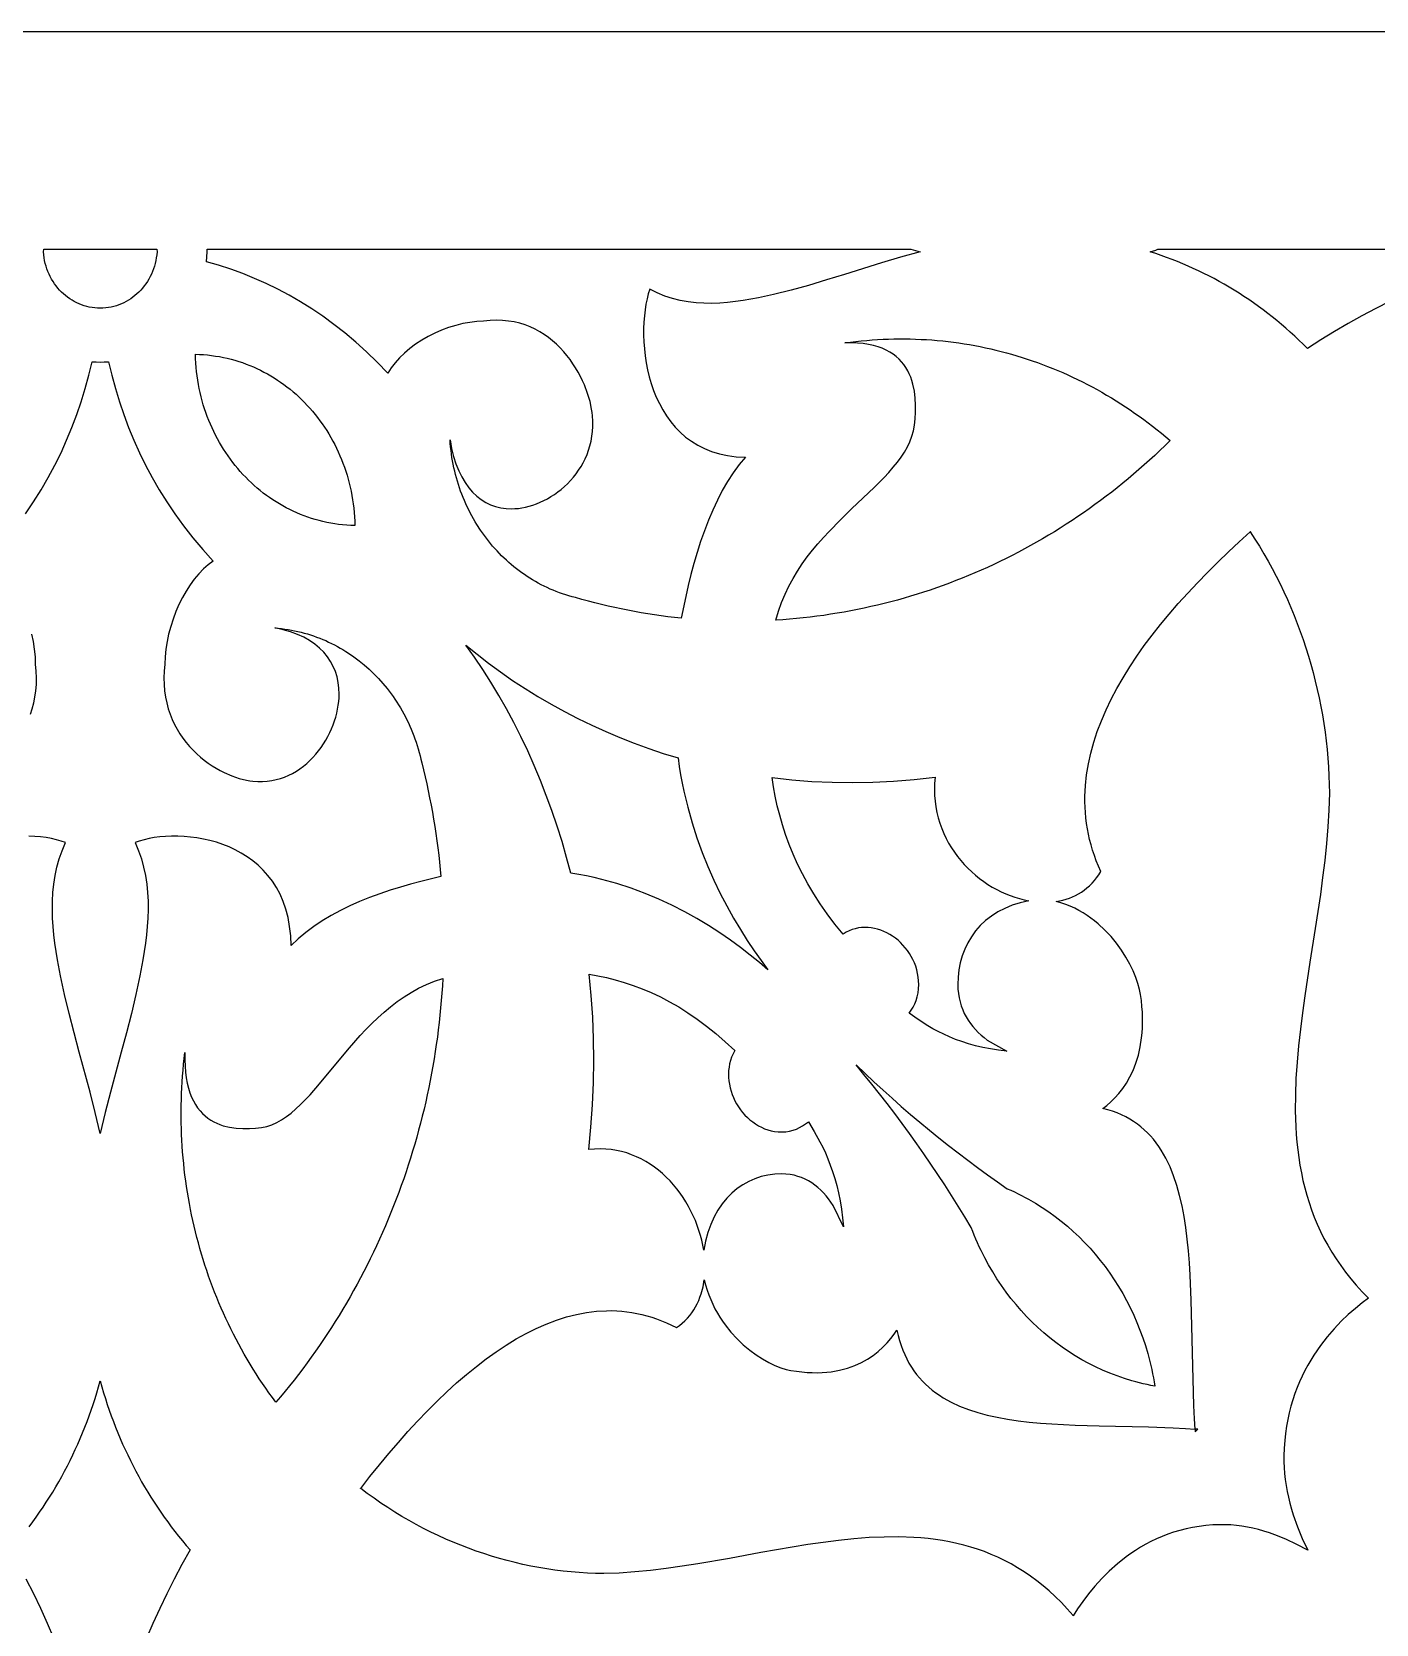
# Model space of a CAD drawing. Extents: x 2655 to 3655, y -2457 to -457.
# Drawn here: x 3139 to 3448, y -822.7 to -456.5 of the extents above; entities that cross this region are included whole.
import ezdxf

# ---------------------------------------------------------------- set-up
doc = ezdxf.new("R2010")
doc.units = 0
doc.layers.add('LAYER_1', color=18, linetype='CONTINUOUS')

msp = doc.modelspace()

# ---------------------------------------------------------------- linework, layer by layer
at = {"layer": 'LAYER_1'}
for points in [[(2654.71, -2456.51), (3654.71, -2456.51), (3654.71, -456.51), (2654.71, -456.51)], [(3167.76, -507.09), (3167.7, -507.78), (3167.6, -508.45), (3167.48, -509.11), (3167.33, -509.76), (3167.15, -510.4), (3166.95, -511.02), (3166.72, -511.63), (3166.46, -512.22), (3166.18, -512.8), (3165.88, -513.36), (3165.55, -513.9), (3165.21, -514.43), (3164.84, -514.94), (3164.44, -515.42), (3164.03, -515.89), (3163.6, -516.34), (3163.15, -516.76), (3162.69, -517.17), (3162.2, -517.55), (3161.71, -517.9), (3161.19, -518.24), (3160.66, -518.54), (3160.12, -518.82), (3159.56, -519.08), (3158.99, -519.3), (3158.41, -519.5), (3157.81, -519.67), (3157.21, -519.81), (3156.6, -519.92), (3155.97, -520), (3155.34, -520.04), (3154.71, -520.06), (3154.07, -520.04), (3153.44, -520), (3152.82, -519.92), (3152.2, -519.81), (3151.6, -519.67), (3151.01, -519.5), (3150.42, -519.3), (3149.85, -519.08), (3149.3, -518.82), (3148.75, -518.54), (3148.22, -518.24), (3147.71, -517.9), (3147.21, -517.55), (3146.72, -517.17), (3146.26, -516.76), (3145.81, -516.34), (3145.38, -515.89), (3144.97, -515.42), (3144.58, -514.94), (3144.21, -514.43), (3143.86, -513.9), (3143.53, -513.36), (3143.23, -512.8), (3142.95, -512.22), (3142.69, -511.63), (3142.46, -511.02), (3142.26, -510.4), (3142.08, -509.76), (3141.93, -509.11), (3141.81, -508.45), (3141.71, -507.78), (3141.65, -507.09), (3141.71, -506.51), (3167.71, -506.51)], [(3343.17, -507.09), (3338.69, -508.32), (3334.31, -509.62), (3325.8, -512.27), (3321.65, -513.57), (3317.55, -514.8), (3313.49, -515.93), (3309.47, -516.93), (3309.47, -516.93), (3306.05, -517.66), (3302.53, -518.29), (3300.74, -518.54), (3298.93, -518.74), (3297.12, -518.88), (3295.31, -518.94), (3293.49, -518.92), (3291.67, -518.81), (3289.86, -518.6), (3288.05, -518.28), (3286.26, -517.83), (3284.49, -517.26), (3282.74, -516.55), (3281.01, -515.7), (3280.68, -516.76), (3280.39, -517.92), (3280.14, -519.16), (3279.94, -520.47), (3279.78, -521.84), (3279.67, -523.27), (3279.62, -524.76), (3279.62, -526.28), (3279.67, -527.83), (3279.79, -529.41), (3279.97, -531.01), (3280.22, -532.61), (3280.54, -534.22), (3280.92, -535.82), (3281.38, -537.41), (3281.92, -538.97), (3282.53, -540.5), (3283.23, -541.99), (3284.01, -543.43), (3284.87, -544.82), (3285.83, -546.15), (3286.88, -547.41), (3288.02, -548.58), (3289.26, -549.68), (3290.6, -550.67), (3292.05, -551.56), (3293.6, -552.34), (3295.25, -553.01), (3297.02, -553.54), (3298.9, -553.94), (3300.9, -554.2), (3303.01, -554.31), (3303.01, -554.31), (3301.56, -556.03), (3300.19, -557.9), (3298.9, -559.88), (3297.69, -561.98), (3296.56, -564.18), (3295.49, -566.47), (3294.5, -568.83), (3293.57, -571.25), (3292.71, -573.72), (3291.91, -576.23), (3291.17, -578.76), (3290.49, -581.31), (3289.86, -583.85), (3289.28, -586.38), (3288.27, -591.34), (3286.73, -591.18), (3285.19, -591), (3283.65, -590.8), (3282.12, -590.58), (3280.59, -590.34), (3279.05, -590.09), (3277.53, -589.82), (3276, -589.53), (3274.48, -589.22), (3272.96, -588.9), (3271.45, -588.56), (3269.93, -588.2), (3268.42, -587.83), (3266.92, -587.43), (3265.42, -587.02), (3263.92, -586.6), (3263.17, -586.41), (3262.43, -586.2), (3261.7, -585.97), (3260.97, -585.74), (3260.25, -585.48), (3259.54, -585.21), (3258.83, -584.93), (3258.13, -584.63), (3257.44, -584.32), (3256.76, -583.99), (3256.08, -583.65), (3255.41, -583.3), (3254.75, -582.93), (3254.1, -582.55), (3253.46, -582.15), (3252.82, -581.75), (3252.2, -581.32), (3251.58, -580.89), (3250.97, -580.44), (3250.37, -579.99), (3249.78, -579.51), (3249.2, -579.03), (3248.62, -578.54), (3248.06, -578.03), (3246.97, -576.98), (3245.91, -575.89), (3244.9, -574.76), (3243.93, -573.58), (3243, -572.36), (3242.12, -571.11), (3241.28, -569.82), (3240.88, -569.16), (3240.49, -568.49), (3240.11, -567.81), (3239.75, -567.13), (3239.4, -566.43), (3239.06, -565.73), (3238.73, -565.02), (3238.42, -564.3), (3238.11, -563.58), (3237.83, -562.85), (3237.55, -562.11), (3237.29, -561.36), (3237.04, -560.61), (3236.81, -559.85), (3236.59, -559.09), (3236.38, -558.31), (3236.19, -557.54), (3236.01, -556.75), (3235.85, -555.96), (3235.7, -555.17), (3235.56, -554.37), (3235.44, -553.56), (3235.34, -552.75), (3235.25, -551.94), (3235.17, -551.12), (3235.11, -550.3), (3235.48, -552.29), (3235.94, -554.14), (3236.48, -555.86), (3237.1, -557.43), (3237.8, -558.86), (3238.57, -560.16), (3239.4, -561.33), (3240.3, -562.37), (3241.26, -563.28), (3242.27, -564.06), (3243.34, -564.71), (3244.44, -565.24), (3245.59, -565.65), (3246.77, -565.94), (3247.99, -566.12), (3249.23, -566.17), (3250.02, -566.15), (3250.83, -566.08), (3251.65, -565.96), (3252.48, -565.79), (3253.31, -565.58), (3254.15, -565.33), (3254.99, -565.03), (3255.82, -564.68), (3256.66, -564.29), (3257.48, -563.86), (3258.3, -563.39), (3259.1, -562.88), (3259.88, -562.32), (3260.64, -561.73), (3261.39, -561.09), (3262.11, -560.42), (3262.8, -559.7), (3263.46, -558.95), (3264.08, -558.17), (3264.67, -557.34), (3265.22, -556.48), (3265.73, -555.59), (3266.19, -554.66), (3266.61, -553.7), (3266.97, -552.7), (3267.28, -551.67), (3267.54, -550.61), (3267.73, -549.52), (3267.87, -548.39), (3267.94, -547.24), (3267.94, -546.05), (3267.86, -544.84), (3267.86, -544.84), (3267.79, -544.06), (3267.67, -543.24), (3267.29, -541.5), (3266.74, -539.64), (3266, -537.71), (3265.57, -536.73), (3265.09, -535.75), (3264.56, -534.77), (3263.99, -533.8), (3263.37, -532.83), (3262.71, -531.89), (3262, -530.96), (3261.24, -530.06), (3260.44, -529.19), (3259.59, -528.36), (3258.7, -527.56), (3257.76, -526.81), (3256.77, -526.11), (3255.74, -525.46), (3254.66, -524.88), (3253.53, -524.36), (3252.36, -523.9), (3251.14, -523.52), (3249.87, -523.22), (3248.56, -523.01), (3247.2, -522.88), (3245.79, -522.84), (3244.33, -522.91), (3242.83, -523.07), (3242.83, -523.07), (3241.26, -523.14), (3239.66, -523.32), (3238.04, -523.61), (3236.41, -524.01), (3234.79, -524.52), (3233.19, -525.11), (3231.62, -525.8), (3230.09, -526.57), (3228.62, -527.42), (3227.21, -528.34), (3225.88, -529.32), (3224.64, -530.36), (3223.5, -531.46), (3222.48, -532.6), (3221.58, -533.78), (3220.83, -535), (3220.83, -535), (3218.37, -532.48), (3215.91, -530.1), (3213.43, -527.86), (3210.93, -525.75), (3208.42, -523.77), (3205.88, -521.92), (3203.33, -520.18), (3200.75, -518.57), (3198.14, -517.06), (3195.51, -515.67), (3192.86, -514.38), (3190.17, -513.19), (3187.46, -512.1), (3184.71, -511.1), (3181.93, -510.19), (3179.11, -509.36), (3179.22, -508.23), (3179.29, -507.09), (3179.26, -506.51), (3341.04, -506.51)], [(3339.65, -527.11), (3340.9, -527.13), (3342.14, -527.17), (3343.39, -527.22), (3344.63, -527.29), (3345.88, -527.37), (3347.12, -527.47), (3348.36, -527.59), (3349.59, -527.73), (3350.83, -527.88), (3352.06, -528.05), (3353.29, -528.24), (3354.51, -528.44), (3355.73, -528.66), (3356.95, -528.9), (3358.17, -529.15), (3359.39, -529.42), (3360.6, -529.7), (3361.8, -530), (3363.01, -530.32), (3364.2, -530.66), (3365.4, -531.01), (3366.59, -531.37), (3367.78, -531.75), (3368.96, -532.15), (3370.13, -532.57), (3371.31, -533), (3372.47, -533.45), (3373.64, -533.91), (3374.79, -534.39), (3375.95, -534.88), (3377.09, -535.39), (3378.23, -535.92), (3379.37, -536.46), (3380.5, -537.01), (3381.62, -537.59), (3382.74, -538.17), (3383.85, -538.78), (3384.95, -539.4), (3386.05, -540.03), (3387.14, -540.68), (3388.22, -541.35), (3389.3, -542.03), (3390.37, -542.72), (3391.43, -543.43), (3392.48, -544.16), (3393.53, -544.9), (3394.57, -545.66), (3395.6, -546.43), (3396.62, -547.22), (3397.63, -548.02), (3398.64, -548.83), (3399.64, -549.67), (3400.63, -550.51), (3399.46, -551.66), (3398.28, -552.79), (3397.09, -553.91), (3395.89, -555.02), (3394.68, -556.11), (3393.46, -557.18), (3392.23, -558.24), (3390.99, -559.29), (3389.74, -560.31), (3388.48, -561.33), (3387.21, -562.33), (3385.93, -563.31), (3384.65, -564.28), (3383.35, -565.23), (3382.05, -566.17), (3380.74, -567.09), (3379.42, -567.99), (3378.09, -568.88), (3376.75, -569.75), (3375.4, -570.61), (3374.05, -571.45), (3372.69, -572.28), (3371.32, -573.09), (3369.94, -573.88), (3368.56, -574.66), (3367.16, -575.42), (3365.76, -576.17), (3364.36, -576.9), (3362.94, -577.61), (3361.52, -578.31), (3360.09, -578.99), (3358.66, -579.65), (3357.22, -580.3), (3355.77, -580.93), (3354.32, -581.54), (3352.86, -582.13), (3351.39, -582.71), (3349.92, -583.28), (3348.44, -583.82), (3346.96, -584.35), (3345.47, -584.86), (3343.98, -585.36), (3342.48, -585.84), (3340.98, -586.3), (3339.47, -586.74), (3337.95, -587.16), (3336.43, -587.57), (3334.91, -587.96), (3333.38, -588.34), (3331.85, -588.69), (3330.31, -589.03), (3328.77, -589.35), (3327.23, -589.65), (3325.68, -589.94), (3324.13, -590.21), (3322.57, -590.45), (3321.01, -590.69), (3319.45, -590.9), (3317.88, -591.09), (3316.31, -591.27), (3314.74, -591.43), (3313.16, -591.57), (3311.59, -591.69), (3310, -591.8), (3310.61, -589.73), (3311.32, -587.75), (3312.12, -585.84), (3313, -584), (3313.96, -582.22), (3314.99, -580.51), (3316.09, -578.86), (3317.23, -577.27), (3318.43, -575.73), (3319.67, -574.24), (3320.94, -572.8), (3322.23, -571.4), (3324.86, -568.71), (3327.51, -566.15), (3332.59, -561.31), (3334.91, -558.97), (3335.99, -557.81), (3337, -556.65), (3337.94, -555.49), (3338.8, -554.32), (3339.57, -553.14), (3340.25, -551.95), (3340.83, -550.75), (3341.3, -549.52), (3341.65, -548.27), (3341.88, -546.99), (3341.88, -546.99), (3342.03, -545.52), (3342.12, -543.96), (3342.13, -542.36), (3342.05, -540.73), (3341.84, -539.1), (3341.5, -537.49), (3341.27, -536.7), (3341, -535.92), (3340.68, -535.17), (3340.31, -534.43), (3339.9, -533.72), (3339.43, -533.04), (3338.91, -532.39), (3338.33, -531.77), (3337.69, -531.18), (3336.98, -530.64), (3336.21, -530.14), (3335.38, -529.68), (3334.47, -529.28), (3333.49, -528.92), (3332.43, -528.62), (3331.3, -528.38), (3330.09, -528.2), (3328.79, -528.08), (3327.4, -528.03), (3325.87, -528.05), (3327.13, -527.88), (3328.38, -527.73), (3329.63, -527.59), (3330.89, -527.47), (3332.14, -527.37), (3333.39, -527.28), (3334.65, -527.21), (3335.9, -527.16), (3337.15, -527.13), (3338.4, -527.11)], [(3177.54, -530.68), (3178.47, -530.73), (3179.4, -530.81), (3180.31, -530.92), (3181.23, -531.05), (3182.13, -531.2), (3183.03, -531.37), (3183.92, -531.57), (3184.8, -531.79), (3185.68, -532.03), (3186.54, -532.3), (3187.4, -532.58), (3188.25, -532.89), (3189.09, -533.22), (3189.92, -533.57), (3190.74, -533.94), (3191.55, -534.33), (3192.35, -534.74), (3193.14, -535.16), (3193.91, -535.61), (3194.68, -536.08), (3195.44, -536.57), (3196.18, -537.07), (3196.91, -537.6), (3197.63, -538.14), (3198.34, -538.7), (3199.03, -539.27), (3199.71, -539.86), (3200.38, -540.47), (3201.04, -541.1), (3201.68, -541.74), (3202.3, -542.4), (3202.91, -543.07), (3203.51, -543.76), (3204.09, -544.47), (3204.66, -545.18), (3205.21, -545.92), (3205.75, -546.66), (3206.26, -547.42), (3206.77, -548.2), (3207.25, -548.98), (3207.72, -549.78), (3208.18, -550.6), (3208.61, -551.42), (3209.03, -552.26), (3209.43, -553.11), (3209.81, -553.97), (3210.17, -554.84), (3210.51, -555.72), (3210.84, -556.61), (3211.14, -557.52), (3211.43, -558.43), (3211.69, -559.35), (3211.94, -560.28), (3212.17, -561.22), (3212.37, -562.17), (3212.55, -563.13), (3212.71, -564.1), (3212.86, -565.07), (3212.97, -566.05), (3213.07, -567.04), (3213.15, -568.04), (3213.2, -569.04), (3213.23, -570.05), (3212.29, -570.02), (3211.36, -569.96), (3210.43, -569.88), (3209.51, -569.78), (3208.6, -569.65), (3207.69, -569.5), (3206.79, -569.32), (3205.9, -569.13), (3205.02, -568.91), (3204.15, -568.67), (3203.28, -568.4), (3202.42, -568.12), (3201.58, -567.81), (3200.74, -567.48), (3199.91, -567.13), (3199.09, -566.76), (3198.28, -566.37), (3197.48, -565.96), (3196.69, -565.53), (3195.91, -565.08), (3195.14, -564.62), (3194.39, -564.13), (3193.64, -563.62), (3192.91, -563.1), (3192.19, -562.56), (3191.49, -562), (3190.79, -561.43), (3190.11, -560.83), (3189.44, -560.22), (3188.79, -559.6), (3188.15, -558.95), (3187.52, -558.3), (3186.91, -557.62), (3186.32, -556.93), (3185.73, -556.23), (3185.17, -555.51), (3184.62, -554.78), (3184.08, -554.03), (3183.56, -553.27), (3183.06, -552.5), (3182.57, -551.71), (3182.1, -550.91), (3181.65, -550.1), (3181.21, -549.27), (3180.8, -548.44), (3180.4, -547.59), (3180.02, -546.73), (3179.66, -545.86), (3179.31, -544.98), (3178.99, -544.08), (3178.68, -543.18), (3178.4, -542.27), (3178.13, -541.35), (3177.89, -540.41), (3177.66, -539.47), (3177.46, -538.52), (3177.27, -537.57), (3177.11, -536.6), (3176.97, -535.63), (3176.85, -534.64), (3176.75, -533.66), (3176.68, -532.66), (3176.63, -531.66), (3176.6, -530.65)], [(3419.09, -571.48), (3419.05, -571.52), (3420.1, -573.14), (3421.15, -574.81), (3422.16, -576.51), (3423.15, -578.22), (3424.1, -579.95), (3425.02, -581.7), (3425.91, -583.47), (3426.76, -585.25), (3427.59, -587.05), (3428.38, -588.86), (3429.14, -590.69), (3429.86, -592.53), (3430.55, -594.39), (3431.21, -596.26), (3431.84, -598.14), (3432.43, -600.04), (3432.99, -601.94), (3433.52, -603.86), (3434.01, -605.79), (3434.47, -607.73), (3434.89, -609.68), (3435.28, -611.63), (3435.64, -613.6), (3435.96, -615.58), (3436.24, -617.56), (3436.5, -619.55), (3436.71, -621.54), (3436.89, -623.54), (3437.04, -625.55), (3437.15, -627.56), (3437.22, -629.58), (3437.26, -631.6), (3437.14, -635.45), (3436.91, -639.31), (3436.58, -643.19), (3436.18, -647.08), (3435.7, -650.97), (3435.17, -654.88), (3434, -662.68), (3432.78, -670.47), (3431.6, -678.21), (3431.06, -682.06), (3430.58, -685.88), (3430.16, -689.69), (3429.82, -693.46), (3429.57, -697.21), (3429.43, -700.92), (3429.41, -704.6), (3429.53, -708.24), (3429.64, -710.04), (3429.79, -711.83), (3429.98, -713.61), (3430.21, -715.38), (3430.49, -717.14), (3430.81, -718.88), (3431.17, -720.62), (3431.59, -722.33), (3432.05, -724.04), (3432.57, -725.73), (3433.14, -727.4), (3433.77, -729.06), (3434.45, -730.71), (3435.19, -732.34), (3436, -733.95), (3436.86, -735.54), (3437.79, -737.12), (3438.78, -738.69), (3439.84, -740.23), (3440.97, -741.76), (3442.17, -743.26), (3443.44, -744.75), (3444.78, -746.22), (3446.26, -747.67), (3444.8, -748.79), (3443.22, -750.05), (3441.6, -751.46), (3439.97, -753.02), (3438.34, -754.73), (3436.73, -756.6), (3435.17, -758.61), (3433.69, -760.79), (3432.97, -761.93), (3432.29, -763.12), (3431.63, -764.34), (3431, -765.61), (3430.4, -766.91), (3429.85, -768.25), (3429.32, -769.64), (3428.84, -771.06), (3428.41, -772.53), (3428.02, -774.04), (3427.68, -775.58), (3427.39, -777.17), (3427.16, -778.8), (3426.98, -780.47), (3426.86, -782.19), (3426.81, -783.94), (3426.81, -783.94), (3426.81, -785.31), (3426.85, -786.67), (3426.95, -788.04), (3427.1, -789.4), (3427.29, -790.76), (3427.54, -792.13), (3427.82, -793.49), (3428.15, -794.85), (3428.53, -796.21), (3428.95, -797.56), (3429.9, -800.27), (3431.01, -802.98), (3432.26, -805.67), (3429.76, -804.33), (3427.25, -803.13), (3424.73, -802.1), (3423.46, -801.66), (3422.2, -801.25), (3420.94, -800.9), (3419.67, -800.59), (3418.4, -800.33), (3417.14, -800.12), (3415.87, -799.96), (3414.6, -799.85), (3413.33, -799.8), (3412.06, -799.81), (3412.06, -799.81), (3410.43, -799.86), (3408.84, -799.99), (3407.28, -800.18), (3405.77, -800.43), (3404.29, -800.74), (3402.85, -801.11), (3401.45, -801.53), (3400.09, -801.99), (3398.77, -802.51), (3397.48, -803.07), (3396.23, -803.67), (3395.02, -804.31), (3393.84, -804.99), (3392.7, -805.7), (3391.6, -806.44), (3390.54, -807.2), (3388.52, -808.8), (3386.64, -810.48), (3384.91, -812.2), (3383.32, -813.96), (3381.87, -815.72), (3380.56, -817.46), (3379.38, -819.16), (3378.37, -820.76), (3378.35, -820.67), (3377, -819.14), (3375.63, -817.69), (3374.25, -816.33), (3372.85, -815.04), (3371.43, -813.82), (3369.99, -812.68), (3368.54, -811.62), (3367.07, -810.62), (3365.59, -809.69), (3364.09, -808.83), (3362.57, -808.03), (3361.05, -807.29), (3359.5, -806.62), (3357.94, -806), (3356.37, -805.45), (3354.79, -804.95), (3353.19, -804.5), (3351.58, -804.1), (3349.96, -803.76), (3348.33, -803.46), (3346.69, -803.22), (3345.03, -803.01), (3343.36, -802.85), (3341.69, -802.73), (3338.31, -802.61), (3334.89, -802.63), (3331.44, -802.78), (3327.95, -803.04), (3324.44, -803.41), (3320.91, -803.86), (3317.35, -804.38), (3313.77, -804.95), (3306.58, -806.22), (3299.34, -807.54), (3292.08, -808.8), (3288.46, -809.37), (3284.83, -809.88), (3281.22, -810.32), (3277.61, -810.67), (3274.02, -810.91), (3270.45, -811.04), (3268.57, -811), (3266.69, -810.92), (3264.82, -810.81), (3262.96, -810.65), (3261.09, -810.46), (3259.24, -810.22), (3257.39, -809.95), (3255.55, -809.65), (3253.71, -809.3), (3251.88, -808.92), (3250.06, -808.5), (3248.25, -808.05), (3246.45, -807.55), (3244.66, -807.02), (3242.87, -806.46), (3241.1, -805.86), (3239.34, -805.22), (3237.59, -804.54), (3235.85, -803.83), (3234.13, -803.09), (3232.41, -802.31), (3230.71, -801.49), (3229.03, -800.64), (3227.36, -799.75), (3225.7, -798.83), (3224.06, -797.88), (3222.43, -796.89), (3220.82, -795.87), (3219.23, -794.81), (3217.66, -793.72), (3216.1, -792.59), (3214.59, -791.46), (3216.71, -788.75), (3218.87, -786.06), (3221.05, -783.43), (3223.24, -780.88), (3225.44, -778.39), (3227.66, -775.98), (3229.89, -773.66), (3232.13, -771.42), (3234.37, -769.27), (3236.63, -767.21), (3238.9, -765.25), (3241.17, -763.4), (3243.45, -761.65), (3245.74, -760.01), (3248.03, -758.49), (3250.33, -757.09), (3252.63, -755.81), (3254.93, -754.66), (3257.24, -753.65), (3259.55, -752.77), (3261.86, -752.03), (3264.17, -751.44), (3266.49, -751), (3268.8, -750.71), (3271.11, -750.59), (3272.26, -750.58), (3273.42, -750.62), (3274.57, -750.7), (3275.72, -750.82), (3276.87, -750.99), (3278.02, -751.2), (3279.17, -751.45), (3280.32, -751.75), (3281.47, -752.09), (3282.61, -752.48), (3283.76, -752.91), (3284.9, -753.39), (3286.04, -753.92), (3287.18, -754.49), (3287.18, -754.49), (3287.87, -754), (3288.51, -753.48), (3289.12, -752.92), (3289.68, -752.34), (3290.21, -751.72), (3290.7, -751.08), (3291.15, -750.41), (3291.56, -749.72), (3291.93, -749), (3292.27, -748.27), (3292.57, -747.51), (3292.84, -746.73), (3293.27, -745.12), (3293.55, -743.46), (3293.86, -744.66), (3294.21, -745.83), (3294.6, -746.96), (3295.04, -748.05), (3295.51, -749.11), (3296.02, -750.13), (3296.56, -751.12), (3297.14, -752.07), (3297.74, -752.99), (3298.37, -753.87), (3299.69, -755.53), (3301.08, -757.04), (3302.53, -758.41), (3304, -759.64), (3305.49, -760.73), (3306.97, -761.68), (3308.41, -762.49), (3309.81, -763.16), (3311.13, -763.69), (3312.36, -764.08), (3313.47, -764.33), (3313.47, -764.33), (3314.76, -764.53), (3316.01, -764.68), (3317.22, -764.78), (3318.39, -764.83), (3319.53, -764.84), (3320.62, -764.8), (3321.69, -764.72), (3322.71, -764.61), (3324.65, -764.27), (3326.46, -763.79), (3328.13, -763.2), (3329.68, -762.5), (3331.09, -761.72), (3332.39, -760.86), (3333.56, -759.94), (3334.63, -758.99), (3335.58, -758), (3336.43, -757.01), (3337.17, -756.02), (3337.82, -755.05), (3338.1, -756.27), (3338.42, -757.44), (3338.78, -758.56), (3339.18, -759.64), (3339.62, -760.68), (3340.1, -761.68), (3340.61, -762.63), (3341.16, -763.54), (3341.74, -764.41), (3342.36, -765.25), (3343.02, -766.04), (3343.7, -766.8), (3344.42, -767.52), (3345.17, -768.2), (3345.96, -768.85), (3346.77, -769.47), (3347.61, -770.05), (3348.48, -770.61), (3350.31, -771.62), (3352.24, -772.52), (3354.27, -773.31), (3356.4, -774), (3358.61, -774.59), (3360.91, -775.1), (3363.29, -775.54), (3365.74, -775.9), (3368.25, -776.19), (3370.82, -776.43), (3373.45, -776.63), (3378.83, -776.9), (3384.36, -777.06), (3395.67, -777.31), (3401.34, -777.52), (3404.17, -777.67), (3406.37, -777.82), (3406.41, -778.47), (3406.69, -778.16), (3406.98, -777.86), (3406.37, -777.82), (3406.23, -775.45), (3406.09, -772.41), (3405.9, -766.3), (3405.66, -754.15), (3405.51, -748.2), (3405.26, -742.4), (3405.08, -739.58), (3404.86, -736.81), (3404.58, -734.11), (3404.25, -731.48), (3403.85, -728.92), (3403.37, -726.45), (3402.82, -724.06), (3402.18, -721.77), (3401.44, -719.59), (3400.61, -717.51), (3399.67, -715.55), (3399.15, -714.61), (3398.61, -713.7), (3398.04, -712.83), (3397.43, -711.99), (3396.79, -711.18), (3396.12, -710.41), (3395.42, -709.67), (3394.68, -708.97), (3393.91, -708.3), (3393.1, -707.67), (3392.25, -707.08), (3391.37, -706.53), (3390.44, -706.02), (3389.48, -705.54), (3388.47, -705.11), (3387.42, -704.72), (3386.33, -704.38), (3385.2, -704.08), (3386.1, -703.38), (3387.03, -702.58), (3387.95, -701.67), (3388.86, -700.64), (3389.75, -699.5), (3390.6, -698.23), (3391.4, -696.84), (3392.13, -695.32), (3392.78, -693.66), (3393.33, -691.86), (3393.77, -689.92), (3394.09, -687.82), (3394.2, -686.72), (3394.27, -685.58), (3394.3, -684.4), (3394.3, -683.18), (3394.25, -681.92), (3394.15, -680.62), (3394.02, -679.27), (3393.83, -677.89), (3393.83, -677.89), (3393.6, -676.69), (3393.24, -675.36), (3392.74, -673.94), (3392.12, -672.44), (3391.37, -670.89), (3390.49, -669.3), (3389.47, -667.7), (3388.33, -666.11), (3387.05, -664.56), (3385.65, -663.06), (3384.11, -661.64), (3383.29, -660.96), (3382.44, -660.31), (3381.55, -659.7), (3380.63, -659.11), (3379.68, -658.56), (3378.7, -658.05), (3377.68, -657.59), (3376.63, -657.16), (3375.55, -656.79), (3374.43, -656.46), (3375.98, -656.15), (3377.47, -655.69), (3378.19, -655.41), (3378.9, -655.08), (3379.58, -654.72), (3380.25, -654.31), (3380.89, -653.87), (3381.51, -653.38), (3382.11, -652.86), (3382.68, -652.29), (3383.23, -651.69), (3383.74, -651.03), (3384.23, -650.34), (3384.69, -649.61), (3384.69, -649.6), (3384.15, -648.38), (3383.66, -647.15), (3383.22, -645.92), (3382.81, -644.69), (3382.45, -643.46), (3382.13, -642.22), (3381.86, -640.99), (3381.62, -639.75), (3381.43, -638.52), (3381.28, -637.28), (3381.16, -636.04), (3381.09, -634.8), (3381.05, -633.56), (3381.05, -632.31), (3381.17, -629.83), (3381.44, -627.34), (3381.85, -624.86), (3382.4, -622.37), (3383.09, -619.88), (3383.9, -617.4), (3384.85, -614.91), (3385.91, -612.43), (3387.1, -609.96), (3388.4, -607.49), (3389.82, -605.02), (3391.34, -602.56), (3392.96, -600.11), (3394.69, -597.66), (3396.51, -595.23), (3398.42, -592.8), (3400.42, -590.38), (3402.5, -587.97), (3404.67, -585.58), (3406.9, -583.19), (3409.21, -580.82), (3411.59, -578.46), (3414.03, -576.12), (3416.53, -573.79), (3419.05, -571.52), (3419.03, -571.48)], [(3241.33, -599.64), (3243.98, -601.71), (3246.71, -603.71), (3249.51, -605.66), (3252.39, -607.54), (3255.33, -609.36), (3258.34, -611.11), (3261.4, -612.79), (3264.52, -614.4), (3267.69, -615.94), (3270.9, -617.4), (3274.16, -618.78), (3277.46, -620.08), (3280.78, -621.3), (3284.14, -622.43), (3287.53, -623.48), (3287.52, -623.47), (3287.8, -625.43), (3288.12, -627.36), (3288.47, -629.26), (3288.86, -631.14), (3289.74, -634.82), (3290.75, -638.4), (3291.87, -641.87), (3293.09, -645.23), (3294.4, -648.48), (3295.79, -651.61), (3297.24, -654.62), (3298.74, -657.52), (3300.29, -660.29), (3301.86, -662.93), (3303.45, -665.45), (3305.04, -667.83), (3306.62, -670.08), (3308.18, -672.19), (3306.22, -670.51), (3304.12, -668.81), (3301.91, -667.1), (3299.57, -665.39), (3297.11, -663.7), (3294.54, -662.04), (3291.85, -660.42), (3289.05, -658.86), (3286.13, -657.37), (3283.11, -655.96), (3279.99, -654.65), (3276.76, -653.44), (3273.44, -652.36), (3270.02, -651.41), (3268.27, -650.99), (3266.5, -650.61), (3264.71, -650.27), (3262.89, -649.97), (3262.89, -649.97), (3261.92, -646.34), (3260.87, -642.72), (3259.73, -639.14), (3258.52, -635.6), (3257.24, -632.1), (3255.88, -628.64), (3254.46, -625.23), (3252.96, -621.87), (3251.4, -618.58), (3249.77, -615.34), (3248.08, -612.18), (3246.33, -609.09), (3244.52, -606.07), (3242.66, -603.13), (3240.74, -600.28), (3238.76, -597.52)], [(3346.51, -629.32), (3346.47, -630.72), (3346.51, -632.09), (3346.61, -633.43), (3346.79, -634.74), (3347.03, -636.03), (3347.34, -637.28), (3347.7, -638.51), (3348.13, -639.7), (3348.61, -640.86), (3349.14, -641.98), (3349.73, -643.08), (3350.36, -644.13), (3351.04, -645.15), (3351.76, -646.13), (3352.52, -647.08), (3353.32, -647.99), (3354.15, -648.85), (3355.02, -649.68), (3355.92, -650.46), (3356.85, -651.2), (3357.8, -651.9), (3358.77, -652.56), (3359.76, -653.17), (3360.78, -653.73), (3361.8, -654.25), (3362.84, -654.72), (3363.89, -655.14), (3364.94, -655.51), (3366, -655.83), (3367.07, -656.1), (3368.13, -656.31), (3366.17, -656.77), (3364.33, -657.36), (3362.61, -658.07), (3361.02, -658.9), (3359.56, -659.84), (3358.22, -660.89), (3357.01, -662.03), (3355.92, -663.26), (3354.96, -664.58), (3354.13, -665.97), (3353.43, -667.44), (3352.85, -668.97), (3352.4, -670.56), (3352.08, -672.2), (3351.89, -673.89), (3351.82, -675.61), (3351.82, -675.61), (3351.86, -676.66), (3351.96, -677.67), (3352.12, -678.64), (3352.34, -679.59), (3352.62, -680.5), (3352.95, -681.38), (3353.33, -682.22), (3353.76, -683.04), (3354.23, -683.81), (3354.75, -684.56), (3355.31, -685.27), (3355.9, -685.95), (3356.52, -686.6), (3357.18, -687.21), (3357.86, -687.79), (3358.57, -688.34), (3363.13, -690.87), (3363.13, -690.87), (3361.19, -690.65), (3359.34, -690.37), (3357.58, -690.04), (3355.9, -689.65), (3354.3, -689.21), (3352.78, -688.72), (3351.32, -688.2), (3349.94, -687.63), (3348.61, -687.03), (3347.34, -686.4), (3346.13, -685.75), (3344.96, -685.07), (3342.75, -683.65), (3340.68, -682.19), (3341.14, -681.51), (3341.56, -680.79), (3341.92, -680.04), (3342.24, -679.24), (3342.5, -678.41), (3342.69, -677.52), (3342.81, -676.59), (3342.85, -675.61), (3342.85, -675.61), (3342.82, -674.73), (3342.73, -673.86), (3342.59, -673.02), (3342.4, -672.19), (3342.15, -671.39), (3341.86, -670.61), (3341.52, -669.85), (3341.14, -669.12), (3340.72, -668.42), (3340.26, -667.76), (3339.76, -667.12), (3339.23, -666.51), (3338.68, -665.95), (3338.09, -665.41), (3337.48, -664.92), (3336.84, -664.47), (3336.18, -664.05), (3335.51, -663.68), (3334.81, -663.36), (3334.11, -663.08), (3333.39, -662.85), (3332.67, -662.67), (3331.94, -662.55), (3331.2, -662.47), (3330.46, -662.45), (3329.73, -662.49), (3328.99, -662.58), (3328.27, -662.74), (3327.55, -662.95), (3326.84, -663.23), (3326.15, -663.58), (3325.47, -663.99), (3323.59, -661.67), (3321.84, -659.35), (3320.22, -657.03), (3318.73, -654.73), (3317.37, -652.44), (3316.13, -650.15), (3315, -647.87), (3313.98, -645.61), (3313.06, -643.35), (3312.25, -641.11), (3311.52, -638.88), (3310.89, -636.67), (3310.34, -634.47), (3309.86, -632.28), (3309.46, -630.12), (3309.13, -627.99), (3313.7, -628.52), (3318.3, -628.87), (3322.93, -629.08), (3327.6, -629.14), (3332.3, -629.05), (3337.04, -628.82), (3341.81, -628.43), (3346.62, -627.9)], [(3269.06, -673.57), (3271.08, -674), (3273.11, -674.51), (3275.16, -675.11), (3277.22, -675.79), (3279.29, -676.57), (3281.37, -677.45), (3283.47, -678.43), (3285.57, -679.53), (3287.69, -680.74), (3289.81, -682.08), (3291.95, -683.55), (3294.09, -685.14), (3296.24, -686.88), (3298.39, -688.77), (3300.55, -690.79), (3300.17, -691.52), (3299.85, -692.27), (3299.59, -693.03), (3299.39, -693.8), (3299.25, -694.58), (3299.16, -695.37), (3299.13, -696.16), (3299.14, -696.96), (3299.21, -697.75), (3299.33, -698.53), (3299.5, -699.31), (3299.71, -700.09), (3299.97, -700.84), (3300.27, -701.59), (3300.61, -702.32), (3301, -703.02), (3301.42, -703.71), (3301.88, -704.37), (3302.37, -705), (3302.9, -705.6), (3303.46, -706.17), (3304.05, -706.7), (3304.68, -707.19), (3305.33, -707.65), (3306, -708.06), (3306.71, -708.42), (3307.43, -708.74), (3308.18, -709), (3308.95, -709.21), (3309.73, -709.36), (3310.54, -709.46), (3311.36, -709.49), (3311.36, -709.49), (3312.27, -709.44), (3313.14, -709.31), (3313.96, -709.11), (3314.73, -708.83), (3315.47, -708.49), (3316.17, -708.1), (3316.84, -707.65), (3317.48, -707.16), (3318.83, -709.38), (3320.15, -711.76), (3320.78, -713.01), (3321.39, -714.32), (3321.98, -715.69), (3322.53, -717.11), (3323.06, -718.6), (3323.55, -720.17), (3324, -721.81), (3324.41, -723.52), (3324.77, -725.33), (3325.08, -727.23), (3325.34, -729.22), (3325.54, -731.31), (3325.54, -731.31), (3323.19, -726.4), (3322.68, -725.64), (3322.14, -724.9), (3321.57, -724.2), (3320.97, -723.52), (3320.34, -722.89), (3319.68, -722.29), (3318.98, -721.73), (3318.26, -721.22), (3317.5, -720.76), (3316.72, -720.35), (3315.9, -719.99), (3315.05, -719.7), (3314.18, -719.46), (3313.27, -719.28), (3312.33, -719.18), (3311.36, -719.14), (3311.36, -719.14), (3309.75, -719.21), (3308.19, -719.42), (3306.66, -719.76), (3305.18, -720.25), (3303.76, -720.87), (3302.4, -721.63), (3301.1, -722.52), (3299.88, -723.55), (3298.73, -724.72), (3297.67, -726.02), (3296.7, -727.46), (3295.82, -729.04), (3295.05, -730.75), (3294.39, -732.59), (3293.84, -734.57), (3293.42, -736.68), (3293.22, -735.54), (3292.97, -734.4), (3292.67, -733.26), (3292.32, -732.12), (3291.93, -730.99), (3291.5, -729.87), (3291.02, -728.77), (3290.49, -727.68), (3289.93, -726.61), (3289.32, -725.57), (3288.67, -724.54), (3287.98, -723.55), (3287.25, -722.58), (3286.48, -721.65), (3285.68, -720.75), (3284.83, -719.89), (3283.96, -719.07), (3283.04, -718.29), (3282.09, -717.56), (3281.11, -716.88), (3280.1, -716.26), (3279.05, -715.68), (3277.97, -715.17), (3276.86, -714.71), (3275.73, -714.31), (3274.56, -713.99), (3273.37, -713.73), (3272.14, -713.54), (3270.9, -713.42), (3269.62, -713.38), (3268.33, -713.43), (3267.01, -713.55), (3267.5, -708.37), (3267.86, -703.24), (3268.07, -698.14), (3268.16, -693.08), (3268.1, -688.06), (3267.91, -683.08), (3267.58, -678.13), (3267.09, -673.22)], [(3233.35, -675.86), (3233.23, -677.55), (3233.1, -679.25), (3232.95, -680.94), (3232.79, -682.63), (3232.61, -684.31), (3232.41, -685.99), (3232.2, -687.67), (3231.96, -689.35), (3231.72, -691.02), (3231.45, -692.68), (3231.17, -694.34), (3230.87, -696), (3230.56, -697.65), (3230.23, -699.3), (3229.88, -700.95), (3229.52, -702.59), (3229.14, -704.22), (3228.74, -705.85), (3228.33, -707.47), (3227.9, -709.09), (3227.46, -710.7), (3227, -712.31), (3226.52, -713.91), (3226.03, -715.51), (3225.52, -717.1), (3225, -718.68), (3224.46, -720.25), (3223.91, -721.82), (3223.34, -723.39), (3222.75, -724.95), (3222.15, -726.49), (3221.53, -728.04), (3220.9, -729.57), (3220.25, -731.1), (3219.59, -732.62), (3218.91, -734.14), (3218.22, -735.64), (3217.51, -737.14), (3216.79, -738.63), (3216.05, -740.11), (3215.3, -741.58), (3214.53, -743.05), (3213.75, -744.51), (3212.95, -745.95), (3212.14, -747.39), (3211.31, -748.82), (3210.47, -750.24), (3209.62, -751.66), (3208.74, -753.06), (3207.86, -754.45), (3206.96, -755.84), (3206.05, -757.21), (3205.12, -758.57), (3204.18, -759.93), (3203.22, -761.27), (3202.25, -762.6), (3201.26, -763.93), (3200.27, -765.24), (3199.25, -766.54), (3198.23, -767.83), (3197.19, -769.11), (3196.13, -770.38), (3195.06, -771.64), (3194.28, -770.58), (3193.5, -769.5), (3192.74, -768.42), (3192, -767.33), (3191.27, -766.23), (3190.55, -765.12), (3189.85, -764), (3189.16, -762.88), (3188.48, -761.74), (3187.82, -760.6), (3187.18, -759.45), (3186.54, -758.29), (3185.93, -757.13), (3185.32, -755.96), (3184.73, -754.78), (3184.16, -753.59), (3183.6, -752.39), (3183.05, -751.19), (3182.52, -749.99), (3182, -748.77), (3181.49, -747.55), (3181.01, -746.32), (3180.53, -745.09), (3180.07, -743.85), (3179.63, -742.61), (3179.2, -741.36), (3178.78, -740.1), (3178.38, -738.84), (3178, -737.57), (3177.63, -736.3), (3177.27, -735.02), (3176.93, -733.74), (3176.61, -732.46), (3176.29, -731.17), (3176, -729.88), (3175.72, -728.58), (3175.45, -727.28), (3175.2, -725.97), (3174.97, -724.66), (3174.75, -723.35), (3174.55, -722.03), (3174.36, -720.71), (3174.18, -719.39), (3174.03, -718.07), (3173.89, -716.74), (3173.76, -715.41), (3173.65, -714.08), (3173.55, -712.74), (3173.47, -711.41), (3173.41, -710.07), (3173.36, -708.73), (3173.33, -707.39), (3173.31, -706.04), (3173.31, -704.7), (3173.33, -703.36), (3173.36, -702.01), (3173.41, -700.66), (3173.47, -699.32), (3173.55, -697.97), (3173.64, -696.62), (3173.75, -695.27), (3173.88, -693.92), (3174.03, -692.57), (3174.19, -691.23), (3174.17, -692.87), (3174.21, -694.36), (3174.32, -695.76), (3174.49, -697.06), (3174.71, -698.28), (3174.99, -699.42), (3175.32, -700.47), (3175.7, -701.45), (3176.12, -702.35), (3176.59, -703.18), (3177.1, -703.93), (3177.64, -704.62), (3178.21, -705.25), (3178.82, -705.81), (3179.46, -706.31), (3180.12, -706.76), (3180.8, -707.15), (3181.5, -707.49), (3182.22, -707.79), (3182.96, -708.04), (3184.45, -708.41), (3185.97, -708.62), (3187.49, -708.72), (3188.98, -708.7), (3190.42, -708.6), (3191.79, -708.44), (3191.79, -708.44), (3192.98, -708.2), (3194.14, -707.82), (3195.28, -707.32), (3196.4, -706.69), (3197.51, -705.96), (3198.6, -705.13), (3199.69, -704.2), (3200.77, -703.19), (3201.85, -702.1), (3202.93, -700.94), (3205.1, -698.45), (3209.6, -692.98), (3211.98, -690.14), (3214.48, -687.31), (3215.78, -685.91), (3217.12, -684.55), (3218.51, -683.22), (3219.94, -681.93), (3221.42, -680.7), (3222.95, -679.52), (3224.54, -678.41), (3226.19, -677.38), (3227.9, -676.43), (3229.68, -675.57), (3231.52, -674.81), (3233.44, -674.16)], [(3330.5, -696.02), (3332.56, -697.95), (3334.64, -699.86), (3336.73, -701.75), (3338.85, -703.61), (3340.98, -705.45), (3343.13, -707.27), (3345.29, -709.06), (3347.48, -710.83), (3349.68, -712.57), (3351.89, -714.3), (3354.12, -715.99), (3356.37, -717.67), (3358.64, -719.32), (3360.92, -720.94), (3363.21, -722.54), (3364.05, -722.91), (3364.87, -723.29), (3365.7, -723.69), (3366.51, -724.1), (3367.31, -724.52), (3368.11, -724.95), (3369.68, -725.87), (3371.22, -726.83), (3372.72, -727.84), (3374.19, -728.9), (3375.62, -730.01), (3377.02, -731.16), (3378.38, -732.36), (3379.7, -733.61), (3380.98, -734.9), (3382.22, -736.23), (3383.42, -737.6), (3384.58, -739.01), (3385.7, -740.45), (3386.78, -741.94), (3387.81, -743.46), (3388.79, -745.02), (3389.73, -746.61), (3390.62, -748.24), (3391.47, -749.89), (3392.27, -751.58), (3393.02, -753.29), (3393.71, -755.04), (3394.36, -756.81), (3394.96, -758.6), (3395.5, -760.43), (3395.75, -761.34), (3395.99, -762.27), (3396.21, -763.2), (3396.42, -764.14), (3396.62, -765.08), (3396.8, -766.03), (3396.97, -766.98), (3397.13, -767.94), (3396.24, -767.77), (3395.35, -767.59), (3394.47, -767.39), (3393.59, -767.18), (3392.72, -766.95), (3391.86, -766.71), (3390.14, -766.19), (3388.45, -765.6), (3386.78, -764.96), (3385.13, -764.27), (3383.51, -763.51), (3381.92, -762.71), (3380.35, -761.85), (3378.81, -760.94), (3377.3, -759.98), (3375.82, -758.97), (3374.38, -757.91), (3372.96, -756.8), (3371.58, -755.65), (3370.23, -754.44), (3368.92, -753.2), (3367.65, -751.9), (3366.41, -750.57), (3365.21, -749.19), (3364.06, -747.77), (3362.94, -746.31), (3361.87, -744.8), (3360.84, -743.26), (3359.85, -741.68), (3358.91, -740.07), (3358.02, -738.41), (3357.17, -736.72), (3356.76, -735.87), (3356.37, -735), (3355.99, -734.13), (3355.62, -733.24), (3355.27, -732.35), (3354.92, -731.45), (3353.44, -728.98), (3351.93, -726.53), (3350.39, -724.1), (3348.84, -721.68), (3347.26, -719.28), (3345.66, -716.89), (3344.04, -714.53), (3342.39, -712.18), (3340.73, -709.85), (3339.04, -707.54), (3337.33, -705.25), (3335.59, -702.97), (3333.84, -700.71), (3332.07, -698.48), (3330.27, -696.26), (3328.45, -694.06)], [(3214.59, -791.46), (3214.56, -791.5), (3214.56, -791.43)]]:
    msp.add_lwpolyline(points, close=True, dxfattribs=at)
for points in [[(3451.09, -518.54), (3447.9, -520.12), (3444.73, -521.79), (3441.57, -523.55), (3438.43, -525.39), (3435.31, -527.31), (3432.2, -529.33), (3431.24, -528.36), (3430.26, -527.41), (3429.27, -526.48), (3428.26, -525.57), (3427.25, -524.67), (3426.22, -523.79), (3425.18, -522.92), (3424.13, -522.07), (3423.07, -521.24), (3422, -520.43), (3420.92, -519.63), (3419.83, -518.85), (3418.73, -518.09), (3417.61, -517.35), (3416.49, -516.62), (3415.36, -515.91), (3414.22, -515.22), (3413.07, -514.55), (3411.91, -513.89), (3410.74, -513.26), (3409.56, -512.64), (3408.37, -512.04), (3407.18, -511.46), (3405.97, -510.9), (3404.76, -510.36), (3403.54, -509.83), (3402.32, -509.33), (3401.08, -508.84), (3399.84, -508.38), (3398.59, -507.93), (3397.33, -507.5), (3396.07, -507.09), (3397.33, -506.68), (3397.85, -506.51), (3481.61, -506.51)], [(3137.52, -567.36), (3139.39, -564.6), (3141.13, -561.82), (3142.76, -559.01), (3144.28, -556.17), (3145.69, -553.31), (3146.99, -550.42), (3148.19, -547.5), (3149.3, -544.54), (3150.31, -541.56), (3151.23, -538.53), (3152.07, -535.47), (3152.83, -532.37), (3153.77, -532.42), (3154.71, -532.44), (3155.64, -532.42), (3156.58, -532.37), (3157.34, -535.47), (3158.18, -538.53), (3159.1, -541.56), (3160.12, -544.54), (3161.22, -547.5), (3162.42, -550.42), (3163.73, -553.31), (3165.13, -556.17), (3166.65, -559.01), (3168.28, -561.82), (3170.03, -564.6), (3171.89, -567.36), (3173.88, -570.1), (3176, -572.83), (3178.26, -575.53), (3180.65, -578.22), (3180.65, -578.22), (3179.51, -579.04), (3178.41, -580.01), (3177.35, -581.11), (3176.33, -582.33), (3175.36, -583.66), (3174.45, -585.09), (3173.6, -586.61), (3172.81, -588.19), (3172.09, -589.84), (3171.45, -591.53), (3170.9, -593.25), (3170.43, -594.99), (3170.06, -596.74), (3169.78, -598.48), (3169.62, -600.2), (3169.56, -601.89), (3169.56, -601.89), (3169.4, -603.51), (3169.34, -605.08), (3169.38, -606.59), (3169.5, -608.06), (3169.7, -609.47), (3169.98, -610.83), (3170.33, -612.15), (3170.75, -613.41), (3171.24, -614.62), (3171.78, -615.78), (3172.38, -616.89), (3173.03, -617.95), (3173.73, -618.96), (3174.47, -619.93), (3175.24, -620.84), (3176.05, -621.7), (3176.89, -622.51), (3177.75, -623.28), (3178.63, -623.99), (3179.53, -624.65), (3180.43, -625.27), (3181.34, -625.84), (3182.26, -626.35), (3183.17, -626.82), (3184.96, -627.61), (3186.68, -628.21), (3188.31, -628.61), (3189.07, -628.74), (3189.79, -628.82), (3189.79, -628.82), (3190.92, -628.9), (3192.02, -628.9), (3193.09, -628.83), (3194.14, -628.68), (3195.15, -628.47), (3196.14, -628.2), (3197.1, -627.87), (3198.03, -627.47), (3198.92, -627.03), (3199.79, -626.53), (3200.62, -625.98), (3201.42, -625.39), (3202.18, -624.76), (3202.91, -624.08), (3203.61, -623.37), (3204.27, -622.63), (3204.9, -621.86), (3205.49, -621.06), (3206.04, -620.24), (3206.56, -619.39), (3207.04, -618.53), (3207.48, -617.66), (3207.88, -616.77), (3208.24, -615.87), (3208.56, -614.97), (3208.84, -614.07), (3209.07, -613.17), (3209.27, -612.27), (3209.42, -611.38), (3209.53, -610.5), (3209.6, -609.63), (3209.62, -608.78), (3209.57, -607.45), (3209.41, -606.14), (3209.14, -604.86), (3208.76, -603.63), (3208.26, -602.44), (3207.66, -601.3), (3206.93, -600.21), (3206.09, -599.18), (3205.12, -598.21), (3204.04, -597.31), (3202.83, -596.48), (3201.49, -595.73), (3200.03, -595.06), (3198.44, -594.48), (3196.72, -593.99), (3194.86, -593.59), (3195.63, -593.66), (3196.39, -593.74), (3197.15, -593.83), (3197.9, -593.95), (3198.65, -594.08), (3199.39, -594.22), (3200.13, -594.38), (3200.87, -594.56), (3201.59, -594.75), (3202.32, -594.96), (3203.04, -595.18), (3203.75, -595.42), (3204.45, -595.67), (3205.15, -595.93), (3205.85, -596.22), (3206.53, -596.51), (3207.21, -596.82), (3207.89, -597.15), (3208.55, -597.48), (3209.21, -597.84), (3209.86, -598.2), (3210.51, -598.58), (3211.15, -598.97), (3211.78, -599.38), (3213.01, -600.23), (3214.21, -601.13), (3215.38, -602.08), (3216.51, -603.07), (3217.6, -604.12), (3218.66, -605.21), (3219.67, -606.34), (3220.65, -607.52), (3221.12, -608.13), (3221.58, -608.74), (3222.03, -609.37), (3222.46, -610), (3222.89, -610.65), (3223.3, -611.3), (3223.71, -611.97), (3224.1, -612.64), (3224.48, -613.33), (3224.85, -614.02), (3225.2, -614.72), (3225.54, -615.43), (3225.87, -616.15), (3226.19, -616.88), (3226.49, -617.61), (3226.78, -618.36), (3227.06, -619.11), (3227.32, -619.87), (3227.57, -620.63), (3227.81, -621.41), (3228.03, -622.19), (3228.24, -622.98), (3228.43, -623.78), (3228.61, -624.58), (3229.01, -626.19), (3229.39, -627.81), (3229.75, -629.43), (3230.1, -631.05), (3230.43, -632.68), (3230.75, -634.31), (3231.05, -635.94), (3231.34, -637.58), (3231.6, -639.22), (3231.85, -640.86), (3232.09, -642.51), (3232.31, -644.16), (3232.51, -645.81), (3232.7, -647.46), (3232.87, -649.12), (3233.02, -650.78), (3228.41, -651.86), (3226.06, -652.48), (3223.69, -653.16), (3221.33, -653.89), (3218.97, -654.69), (3216.64, -655.55), (3214.34, -656.48), (3212.09, -657.47), (3209.9, -658.54), (3207.77, -659.69), (3205.73, -660.91), (3203.78, -662.21), (3201.93, -663.6), (3200.2, -665.07), (3198.59, -666.64), (3198.59, -666.64), (3198.49, -664.36), (3198.25, -662.21), (3197.88, -660.19), (3197.38, -658.29), (3196.77, -656.51), (3196.04, -654.84), (3195.21, -653.29), (3194.29, -651.84), (3193.27, -650.51), (3192.18, -649.28), (3191.01, -648.15), (3189.78, -647.12), (3188.49, -646.19), (3187.14, -645.35), (3185.76, -644.6), (3184.33, -643.94), (3182.88, -643.36), (3181.41, -642.87), (3179.92, -642.46), (3178.43, -642.12), (3176.93, -641.85), (3175.45, -641.66), (3173.98, -641.53), (3172.54, -641.47), (3171.12, -641.47), (3169.74, -641.53), (3168.41, -641.64), (3167.13, -641.81), (3165.92, -642.03), (3164.77, -642.3), (3163.69, -642.61), (3162.7, -642.96), (3163.5, -644.82), (3164.16, -646.71), (3164.69, -648.62), (3165.1, -650.54), (3165.4, -652.48), (3165.59, -654.43), (3165.7, -656.39), (3165.71, -658.34), (3165.66, -660.3), (3165.53, -662.25), (3165.35, -664.19), (3165.11, -666.11), (3164.53, -669.9), (3163.84, -673.58), (3163.84, -673.58), (3162.91, -677.91), (3161.86, -682.27), (3160.72, -686.68), (3159.52, -691.14), (3157.05, -700.3), (3155.85, -705.01), (3154.71, -709.84), (3153.57, -705.01), (3152.36, -700.3), (3149.9, -691.14), (3148.69, -686.68), (3147.55, -682.27), (3146.5, -677.91), (3145.57, -673.58), (3145.57, -673.58), (3144.89, -669.9), (3144.3, -666.11), (3144.07, -664.19), (3143.88, -662.25), (3143.76, -660.3), (3143.7, -658.34), (3143.72, -656.39), (3143.82, -654.43), (3144.02, -652.48), (3144.32, -650.54), (3144.73, -648.62), (3145.26, -646.71), (3145.92, -644.82), (3146.71, -642.96), (3145.72, -642.61), (3144.65, -642.3), (3143.5, -642.03), (3142.28, -641.81), (3141, -641.64), (3139.67, -641.53), (3138.29, -641.47)], [(3138.66, -613.41), (3139.08, -612.15), (3139.43, -610.83), (3139.71, -609.47), (3139.92, -608.06), (3140.03, -606.59), (3140.07, -605.08), (3140.01, -603.51), (3139.85, -601.89), (3139.85, -601.89), (3139.8, -600.2), (3139.63, -598.48), (3139.35, -596.74), (3138.98, -594.99)], [(3138.37, -800.28), (3139.19, -799.17), (3139.99, -798.06), (3140.78, -796.93), (3141.56, -795.79), (3142.31, -794.63), (3143.05, -793.47), (3143.78, -792.3), (3144.49, -791.11), (3145.18, -789.91), (3145.85, -788.71), (3146.51, -787.49), (3147.15, -786.26), (3147.78, -785.02), (3148.39, -783.77), (3148.98, -782.52), (3149.55, -781.25), (3150.11, -779.97), (3150.65, -778.69), (3151.17, -777.39), (3151.67, -776.09), (3152.16, -774.78), (3152.63, -773.46), (3153.08, -772.13), (3153.51, -770.79), (3153.93, -769.45), (3154.33, -768.1), (3154.71, -766.74), (3155.08, -768.1), (3155.48, -769.45), (3155.9, -770.79), (3156.33, -772.13), (3156.78, -773.46), (3157.25, -774.78), (3157.74, -776.09), (3158.24, -777.39), (3158.76, -778.69), (3159.3, -779.97), (3159.86, -781.25), (3160.43, -782.52), (3161.02, -783.77), (3161.63, -785.02), (3162.26, -786.26), (3162.9, -787.49), (3163.56, -788.71), (3164.23, -789.91), (3164.92, -791.11), (3165.63, -792.3), (3166.36, -793.47), (3167.1, -794.63), (3167.85, -795.79), (3168.63, -796.93), (3169.42, -798.06), (3170.22, -799.17), (3171.04, -800.28), (3171.88, -801.37), (3172.73, -802.45), (3173.59, -803.51), (3174.47, -804.57), (3175.37, -805.61), (3173.5, -808.95), (3171.71, -812.31), (3170, -815.68), (3168.37, -819.08), (3166.81, -822.49), (3165.34, -825.93)], [(3144.07, -825.93), (3142.6, -822.49), (3141.04, -819.08), (3139.41, -815.68), (3137.7, -812.31)]]:
    msp.add_lwpolyline(points, dxfattribs=at)

doc.saveas('drawing.dxf')
